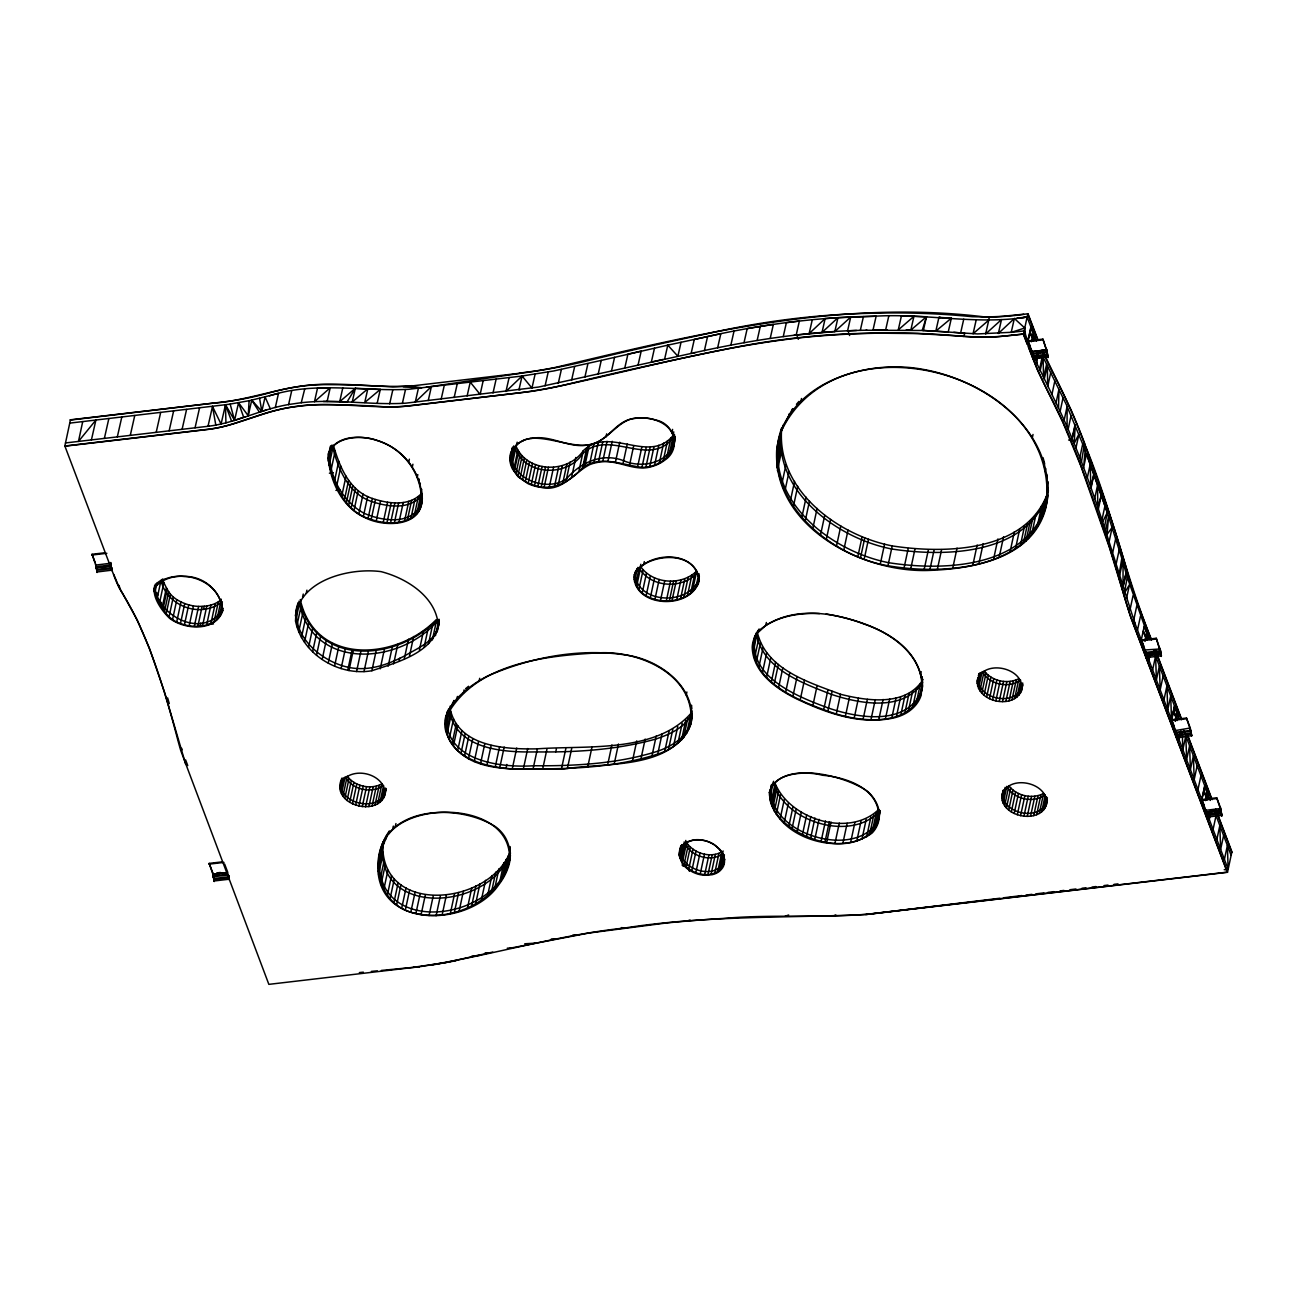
<?xml version="1.0" encoding="UTF-8"?>
<svg xmlns="http://www.w3.org/2000/svg" width="1297" height="1297" viewBox="0 0 1297 1297"><rect width="100%" height="100%" fill="white"/><g stroke="black" fill="none" stroke-linecap="round" stroke-linejoin="round"><path stroke-width="1.5" d="M878.815 816.818C879.074 788.171 845.903 777.162 822.33 775.249C802.665 769.77 762.198 773.563 770.904 803.216C783.404 840.488 865.472 865.002 878.928 817.288M1067.074 426.778L1067.123 406.366L1064.156 420.212M438.305 626.094C436.732 597.042 406.739 578.203 381.075 571.637C348.326 567.243 295.327 581.056 295.57 621.182C302.088 654.482 339.198 676.515 371.882 670.727C397.06 662.345 436.781 652.294 438.986 620.517L438.321 623.565M154.003 590.832L154.683 585.514C156.434 617.015 205.72 640.41 222.792 608.277C219.663 626.986 195.085 629.434 180.51 623.435C165.627 619.026 159.353 603.883 154.003 590.832L155.445 584.088M341.387 780.859C336.15 805.275 383.977 813.9 385.712 788.219C386.457 819.801 328.06 807.026 341.954 778.07M977.16 681.055C982.899 658.114 1026.154 667.598 1021.436 690.896C1012.422 711.064 972.653 700.656 977.825 677.991C977.322 699.91 1016.913 707.287 1022.652 685.416M1001.803 798.336L1003.051 790.392C998.35 813.689 1041.588 823.173 1047.328 800.217C1045.042 828.135 992.464 816.526 1003.57 790.068M1134.875 623.079C1111.318 550.787 1091.199 476.956 1058.514 408.02L1058.984 389.132L1056.034 402.929M1048.073 495C1039.14 569.14 945.708 575.657 887.975 565.735C826.594 555.311 757.643 495.357 781.751 427.767C771.504 490.25 836.711 538.271 891.558 548.955C944.232 557.013 1025.522 555.489 1047.133 495.632M1048.446 490.736C1028.067 552.23 945.4 554.095 892.223 545.907C837.846 535.353 777.016 490.363 781.588 429.647M698.289 582.077L699.31 576.435C696.813 611.714 627.002 607.758 635.595 571.361L634.217 577.214M634.865 574.149C637.816 604.143 688.966 605.958 698.953 579.013M691.188 719.527C692.566 674.229 640.264 651.483 601.289 652.731C546.377 655.488 474.556 662.621 446.281 716.771L446.93 713.707C436.424 761.923 498.875 771.488 533.099 768.813C574.928 769.137 617.631 766.835 657.741 754.076C674.91 748.58 691.123 735.318 692.047 716.025M421.201 503.074C423.244 475.107 403.691 448.227 376.892 440.429C360.031 433.879 326.666 436.927 328.417 460.986C333.653 484.867 345.164 512.461 371.201 519.384C389.927 526.404 422.06 524.264 422.319 497.935M420.909 492.228L421.557 489.164L421.865 500.026L420.406 506.884M673.873 444.531L674.764 436.667C676.061 454.501 658.681 467.698 641.95 467.325C622.463 465.153 600.706 454.599 582.612 467.617C570.145 482.241 550.285 492.633 531.332 484.332C520.421 480.506 510.856 470.633 510.386 458.635C519.562 416.921 569.496 453.918 594.837 443.282C611.309 436.927 620.631 416.596 640.394 418.023C654.207 417.358 672.284 424.216 674.116 439.732M921.81 689.826C924.177 656.331 892.709 633.714 864.288 624.116C831.555 611.519 789.776 605.991 760.48 629.353A45.995 33.965 15.3 0 0 752.228 647.138C752.795 672.381 776.352 688.902 796.844 698.986C826.254 712.961 859.003 724.78 891.979 718.311A46.011 33.382 12.1 0 0 908.759 711.469A52.091 37.775 12.1 0 0 921.227 694.997L922.28 676.775L921.632 679.823M446.217 717.354C445.682 761.242 500.464 767.937 533.764 765.749C575.592 766.089 618.296 763.771 658.39 751.012C672.186 745.905 686.956 737.28 690.766 721.959M695.273 352.541L538.644 387.041L405.88 403.156C368.526 405.539 330.865 397.644 293.625 403.821C264.069 407.404 237.513 422.79 208.006 426.291L212.497 406.431L221.074 424.103L225.483 404.761L234.579 420.325L238.551 402.735L248.23 415.737L249.105 400.708M510.434 855.404C504.565 897.54 455.069 922.816 415.915 913.412C377.946 906.522 368.413 859.311 389.457 830.972L383.572 844.007L379.259 859.263L382.858 842.531M379.146 861.354C378.367 936.823 494.903 920.432 509.186 861.257M382.599 844.25C375.773 918.616 488.077 909.878 509.283 855.453M505.7 872.184L509.932 852.405C488.856 905.128 381.464 916.412 382.745 844.623L382.08 847.687M1046.582 501.971C1058.044 371.153 837.489 313.663 781.378 430.961M1047.198 484.721L1047.863 481.673L1047.23 498.923L1045.528 506.916M509.526 859.408C511.748 804.075 415.17 799.844 388.792 834.036M222.144 611.341C222.565 578.332 173.068 564.13 154.035 588.579M1085.2 450.383L1083.53 467.828L1086.497 453.901M1058.514 408.02L1036.87 363.484L1037.989 352.135M922.459 686.762C914.92 729.417 857.884 722.51 827.875 711.145C796.293 699.91 744.186 678.655 754.789 636.049M438.953 623.046C437.332 640.588 418.007 647.9 404.956 655.715C388.079 664.599 368.867 671.343 349.59 667.55C321.121 662.167 288.728 634.444 298.067 602.862L295.327 615.864M1201.735 799.552L1216.716 797.801L1220.493 807.772L1221.823 815.489M1141.279 640.005L1156.259 638.254L1160.28 651.58L1145.397 653.396L1146.045 655.115L1160.928 653.299L1161.366 655.942M1191.003 734.134L1191.149 733.064L1176.282 734.88L1175.633 733.178L1190.5 731.346L1191.132 733.145M1160.928 653.299L1160.783 654.288L1145.932 656.023L1146.418 658.163M1191.311 735.415L1189.916 728.476L1191.554 736.193L1191.149 733.064M1221.369 812.927L1206.518 814.581L1221.385 812.846L1221.255 813.835L1206.388 815.57L1206.972 817.223M778.8 441.483C768.554 503.966 833.76 551.987 888.623 562.687C942.968 571.247 1028.002 568.426 1046.176 503.852M1145.397 653.396L1160.264 651.661L1160.426 650.64L1145.559 652.456L1141.117 640.783L1144.262 626.127M1081.406 462.089L1083.935 447.027L1066.41 404.761L1043.274 357.486M1119.279 573.501L1121.824 558.342L1107.281 512.558L1083.935 447.027M1124.531 591.821L1127.271 577.327L1121.824 558.342M690.117 725.023L691.836 716.463M1104.477 526.922L1107.281 512.558A1334.759 390.381 83.4 0 0 1086.837 454.809M200.208 626.013L200.824 622.965M203.58 609.25L204.196 606.202M508.521 864.321L510.191 856.344M1215.986 810.641L1231.777 852.291L1227.497 872.297L865.812 914.563C785.625 918.017 704.887 915.423 625.219 927.939C555.554 935.332 488.32 956.229 419.255 966.768L268.852 984.358L180.802 750.72A181.223 52.918 83.3 0 1 176.441 734.832A466.126 136.104 83.3 0 0 161.833 684.249L160.909 681.347A312.561 91.26 83.3 0 0 134.434 614.762A366.792 107.1 83.3 0 0 120.832 590.784L119.875 589.049A82.133 23.978 83.3 0 1 114.509 577.084L64.85 446.006L70.411 420.05L230.574 401.081A217.572 135.634 -20.8 0 0 269.16 392.926L272.24 392.083A140.935 87.856 -20.8 0 1 324.931 384.625A884.846 551.565 -20.8 0 1 392.878 386.96L409.398 386.23L526.906 372.401A415.688 259.124 -20.8 0 0 581.348 362.236L584.412 361.506A2538.715 1582.518 -20.8 0 1 701.969 334.837L705.908 333.994A575.657 358.831 -20.8 0 1 867.417 313.371A682.092 425.189 -20.8 0 1 972.183 316.711L989.611 317.052A209.32 130.478 -20.8 0 0 1022.247 314.604L1027.986 313.696L1037.665 338.955M82.716 421.59L78.469 441.434L95.897 420.05L91.422 439.926M111.202 564.892L96.318 566.724L92.055 554.273L105.154 552.733M111.688 567.551L96.821 569.367L96.189 567.583L111.039 565.849C114.574 581.169 108.51 555.375 111.185 564.973M96.935 571.653L97.178 572.431L95.605 564.698M97.129 572.431L95.832 564.244L95.702 565.087L108.721 563.482M110.569 563.352L110.796 562.493M111.542 568.621L96.691 570.356L97.291 571.945L112.158 570.129L111.558 568.54M154.813 593.102L156.986 582.969M156.013 595.631L156.661 592.583L157.861 595.112M157.196 598.176L161.039 580.262C166.227 605.748 200.046 618.41 220.522 602.748M162.125 583.018L162.774 579.954M159.482 603.137L163.86 582.71L162.417 579.029M160.796 605.472L161.46 602.408M162.125 607.79L166.405 587.817L163.86 582.71M162.968 609.266L167.248 589.292L166.405 587.817M164.46 611.617L168.707 591.772L167.248 589.292M166.146 614.016L170.393 594.172L168.707 591.772M169.015 616.934L173.279 597.074L170.393 594.172M172.566 619.528L176.83 599.668L173.279 597.074M176.732 621.814L180.996 601.954L176.83 599.668M180.51 623.435L184.758 603.575L180.996 601.954M184.45 624.749L188.714 604.888L184.758 603.575M189.151 625.803L193.415 605.942C202.916 607.207 213.665 606.202 221.171 599.684M194.323 626.305L198.587 606.461M197.874 626.256L202.121 606.412M202.559 625.77L206.823 605.926M206.661 624.943L210.925 605.099M210.941 623.435L215.205 603.575M214.07 621.733L218.334 601.889M216.923 619.544L221.284 599.214M219.144 617.194L222.354 601.759M220.863 614.6L222.371 607.612M228.337 874.016L213.454 875.832L209.19 863.38L222.29 861.857M213.308 876.772L228.175 874.956L228.807 876.756L213.956 878.491L213.308 876.772L214.264 881.555L212.967 873.351L209.19 863.38M228.175 874.956L229.229 879.804L228.645 875.394L229.31 879.204L214.394 880.939M328.514 455.069L330.427 446.136M328.254 458.895L331.011 446.038M295.943 610.774L296.608 607.709M328.417 460.986L331.594 446.168M331.351 448.081L332 445.017M295.57 621.182L299.769 601.646C316.89 667.501 396.428 661.032 436.586 620.371L432.387 639.907M329.162 465.169L333.41 445.341C339.538 466.596 349.298 491.012 372.336 498.453C387.69 503.576 408.377 506.77 420.958 494.011L416.71 513.839M302.59 597.106L303.255 594.042M296.705 626.613L300.888 607.093M330.865 471.022L335.112 451.194M306.254 593.215L306.919 590.167M298.667 632.093L302.866 612.557M334.48 481.057L338.728 461.229M301.455 637.557L305.638 618.037M336.669 486.051L340.916 466.223M304.487 642.242L308.67 622.706M308.54 647.446L312.723 627.91M341.76 495.973L346.007 476.145M344.321 500.269L348.569 480.441M312.609 651.791L316.808 632.255M346.315 502.96L350.579 483.133M316.517 655.244L320.699 635.725M348.601 505.603L352.849 485.775M351.147 508.148L355.394 488.32M353.984 510.532L358.231 490.704M322.175 659.427L326.358 639.891M358.831 513.855L363.079 494.027M328.238 663.043L332.437 643.523M363.403 516.303L367.667 496.475M334.577 666.107L338.776 646.587M368.089 518.281L372.336 498.453M371.201 519.384L375.465 499.556M341.095 668.587L345.278 649.067M376.276 520.794L380.524 500.966M347.726 670.371L351.909 650.835M348.942 670.614L353.124 651.094M383.312 522.075L387.576 502.247M387.025 522.48L391.272 502.652M356.562 671.57L360.744 652.034M390.64 522.691L394.888 502.847M394.401 522.675L398.649 502.847M408.701 462.218L409.366 459.17M364.003 671.619L368.186 652.083M340.122 788.803L342.278 778.8M340.171 786.339L342.44 778.589M340.576 791.3L343.462 777.827M398.99 522.286L403.254 502.458M341.516 793.796L345.148 776.854C352.249 789.808 371.639 794.04 383.588 785.431L379.956 802.373M412.251 467.293L412.916 464.229M342.927 796.212L347.223 776.206C354.973 786.468 370.537 789.857 381.902 783.939L377.622 803.945M371.882 670.727L376.065 651.207M344.775 798.449L349.055 778.459M404.534 521.151L408.782 501.323M347.029 800.541L351.325 780.551M407.355 520.243L411.603 500.415M417.164 477.653L417.812 474.589M349.655 802.405L353.935 782.399M410.841 518.638L415.089 498.81M418.607 482.127L419.255 479.063M380.199 668.863L384.382 649.327M419.677 486.229L420.341 483.165M414.116 516.401L418.364 496.573M352.508 803.945L356.805 783.955M421.46 497.237L422.109 494.173M355.637 805.21L359.934 785.204M418.655 511.034L422.255 494.27C411.165 510.337 387.673 506.916 371.672 501.517C347.823 493.638 337.771 467.86 332.259 445.617M388.16 666.204L392.343 646.684M358.929 806.134L363.209 786.128M362.252 806.685L366.548 786.679M393.64 663.853L397.822 644.317M365.592 806.864L369.872 786.857M399.087 661.259L399.752 658.195M368.899 806.669L373.179 786.679M372.061 806.102L376.341 786.112M404.307 658.779L408.49 639.259M374.979 805.194L379.259 785.188M409.479 656.023L413.662 636.503M381.902 800.525L384.415 788.787M383.409 798.449L385.549 788.446M384.447 796.18L385.858 789.646M419.369 650.186L423.552 630.666M424.151 647.09L428.334 627.57M380.394 854.707L383.134 841.883M378.497 864.418L381.658 849.632M378.27 868.293L382.518 848.514M383.199 845.206L384.22 840.959M378.335 871.616L382.583 851.821M385.874 838.802L386.522 835.754M378.562 874.421L382.81 854.626M428.545 643.685L432.744 624.165M379.794 880.922L384.042 861.127M381.026 884.619L385.274 864.84M392.667 829.172L393.315 826.108M435.468 635.692L438.986 619.236C401.438 665.231 311.475 671.911 298.942 601.176M395.277 826.627L395.942 823.563M437.105 632.239L438.986 623.435M383.669 890.066L387.916 870.287M387.3 895.416L391.532 875.621M390.073 898.675L394.32 878.88M393.964 902.355L398.211 882.56M396.736 904.495L400.984 884.7M401.811 907.689L406.058 887.894M445.568 720.419L447.497 711.421M405.458 909.554L409.69 889.774M445.357 724.148L450.205 706.087M445.649 727.909L449.946 707.951C457.744 747.169 505.392 749.423 537.38 748.839C585.725 745.24 655.65 753.492 691.025 713.253L686.745 733.227M450.367 707.676L454.015 700.429L453.366 703.493M446.46 731.703L450.74 711.729M447.108 733.81L451.388 713.836M410.89 911.807L415.137 892.028M456.771 699.505L457.419 696.44M449.248 738.852L453.545 718.878M510.532 456.155L512.445 447.254M510.386 458.635L512.72 447.789M513.028 449.167L513.693 446.103M510.596 461.148L513.758 446.395M511.099 463.678L514.682 446.979C523.583 475.545 566.805 477.815 582.661 453.723C608.731 428.253 648.662 468.201 672.657 438.289M452.069 743.57L456.349 723.596M415.915 913.412L420.163 893.617M511.91 466.19L516.141 446.427C527.247 472.854 567.762 473.827 583.326 450.659C609.395 425.205 649.311 465.153 673.321 435.225L669.09 454.988M463.451 692.971L464.099 689.907M516.514 445.228L517.179 442.18M453.496 745.548L457.776 725.59M513.644 469.887L517.876 450.124M514.358 471.087L518.589 451.324M421.103 914.612L425.351 894.833M515.995 473.437L520.227 453.674M457.695 750.541L461.975 730.568M517.925 475.675L522.156 455.912M460.905 753.573L465.185 733.599M520.146 477.799L524.377 458.036M479.047 681.347L479.712 678.299M429.015 915.633L433.247 895.854M522.594 479.744L526.825 459.981M464.504 756.346L468.784 736.372M525.301 481.511L529.533 461.764M468.46 758.81L472.74 738.836M528.236 483.051L532.467 463.288M436.116 915.731L440.364 895.935M531.332 484.332L535.564 464.569M474.248 761.598L478.528 741.625M442.099 915.147L446.33 895.352M534.559 485.386L538.806 465.639M537.882 486.213L542.114 466.45M480.506 763.803L484.786 743.83M541.238 486.78L545.47 467.017M450.367 913.428L454.599 893.633M544.189 487.072L548.42 467.309M454.388 912.326L458.635 892.531M486.878 765.343L491.158 745.386M549.296 487.105L553.527 467.342M459.203 910.818L463.434 891.023M554.484 486.456L558.715 466.693M495.308 766.608L499.588 746.65M467.536 907.608L471.768 887.813M558.115 485.516L562.347 465.753M499.912 767.013L504.193 747.04M471.686 905.679L475.934 885.883M562.655 483.668L566.902 463.904M565.865 481.787L570.096 462.04M475.691 903.571L479.939 883.776M506.187 767.516L506.835 764.452M571.604 477.231L575.852 457.468M481.349 900.102L485.597 880.306M512.445 768.019L516.725 748.045M487.656 895.368L491.903 875.572M579.078 470.422L583.326 450.659M491.514 891.898L495.762 872.103M582.612 467.617L586.844 447.854M583.439 467.066L587.671 447.303M584.769 466.255L589.016 446.492M494.692 888.623L498.923 868.844M523.453 768.505L527.733 748.531M499.604 882.592L503.852 862.797M589.649 463.921L593.88 444.158M501.907 879.188L506.154 859.408M509.267 849.616L509.932 846.568L509.721 852.761M503.949 875.718L508.181 855.923M507.159 868.617L510.467 852.891M593.994 462.494L598.225 442.747M598.549 461.537L602.781 441.774M533.099 768.813L537.38 748.839M606.007 436.911L606.672 433.847M602.813 461.083L607.045 441.32M607.985 461.051L612.216 441.288M542.713 768.959L546.994 748.985M615.491 461.959L619.739 442.196M555.748 751.903L556.397 748.855M622.982 463.775L627.229 444.012M561.52 768.683L565.8 748.709M629.45 465.542L633.698 445.779M567.405 768.424L571.685 748.45M637.557 467.066L641.788 447.303M641.95 467.325L646.182 447.562M645.89 467.082L650.137 447.335M649.765 466.434L653.996 446.671M587.703 767.046L591.983 747.072M654.612 465.007L658.844 445.244M634.136 579.775L636.065 570.793M659.379 462.883L663.61 443.12M634.946 574.425L636.989 568.67M634.46 581.721L636.811 570.761M636.341 571.734L637.929 567.373M635.546 584.817L639.178 567.94C650.04 587.282 680.747 589.357 696.035 574.149M637.265 570.437L640.183 567.34L640.831 564.276M663.302 460.435L667.55 440.672M636.535 586.714L640.815 566.773C652.942 584.234 681.752 585.855 696.7 571.085L692.42 591.027M671.943 432.452L672.592 429.388M640.183 567.34L643.652 564.665L644.301 561.601M666.707 457.582L670.954 437.835M638.805 589.892L643.085 569.95M673.094 434.917L673.743 431.852M673.824 437.494L674.472 434.43M671.035 452.183L674.602 435.484M672.965 448.081L675.283 437.219M642.193 593.151L646.473 573.209M607.644 764.906L611.925 744.932M646.117 595.809L650.397 575.868M614.194 763.998L618.474 744.024M650.316 597.852L654.58 577.911M654.92 599.409L659.184 579.467M660.481 600.527L664.761 580.586M666.285 600.965L670.565 581.024M632.482 760.853L636.762 740.879M669.333 600.916L673.613 580.975M672.008 600.689L676.288 580.748M640.896 759.037L645.176 739.063M676.694 599.846L680.974 579.905M680.585 598.63L684.848 578.689M683.941 597.155L688.221 577.214M651.921 756.038L656.201 736.064M687.588 595.031L691.868 575.09M690.798 592.583L695.062 572.642M657.741 754.076L662.021 734.102M696.019 586.73L698.37 575.771M698.661 579.5L699.115 573.858M697.413 584.461L698.921 577.457M664.794 751.125L669.074 731.151M668.539 749.261L672.835 729.303M673.467 746.423L677.747 726.45M686.243 695.062L686.891 691.998M677.926 743.246L682.206 723.272M681.525 740.052L685.805 720.078M683.616 737.734L687.896 717.76M690.815 708.227L691.479 705.163L691.868 708.94M691.414 713.885L692.079 710.837M688.918 728.655L692.112 713.707M679.66 852.388C685.983 829.934 725.185 840.375 723.969 862.181C716.933 887.602 669.852 870.06 681.152 845.433M681.249 847.687L681.914 844.623C672.024 868.017 718.425 883.76 724.618 859.117L723.45 864.532M679.709 855.858L682.027 845.012M680.439 858.744L683.6 843.99M681.265 860.657L684.848 843.942L684.022 842.045M685.156 843.488L685.821 840.424M682.352 862.505L686.599 842.742C694.154 853.442 710.172 858.387 721.926 851.886L717.695 871.649M684.038 864.726L688.285 844.963M686.081 866.818L690.312 847.054M777.325 449.475L782.026 427.913L792.694 408.636L792.029 411.7M782.61 428.091L783.258 425.027M688.772 868.974L693.003 849.211M776.871 457.663L781.134 437.835M776.676 465.234L780.924 445.39M776.806 467.795L781.053 447.968M788.56 416.84L789.225 413.792M691.804 870.854L696.035 851.091M777.389 470.6L781.637 450.772M695.824 872.67L700.056 852.907M781.702 484.608L785.966 464.764M800.833 401.551L801.497 398.503M700.234 873.951L704.466 854.188M784.831 491.304L789.079 471.46M752.795 647.981L755.956 633.195M704.709 874.551L708.94 854.788M753.103 652.18L757.351 632.401C766.3 669.803 808.858 682.238 840.505 694.268C867.061 700.947 906.019 706.833 923.124 679.45M753.298 643.02L759.15 629.045L756.929 632.255M707.984 874.551L712.215 854.788M754.514 658.195L758.761 638.4M790.295 501.258L794.542 481.414M756.216 662.605L760.464 642.809M711.113 874.162L715.344 854.399M758.486 632.109L765.716 625.543L766.365 622.479M714.728 873.124L718.96 853.361M758.794 667.485L763.041 647.689M793.472 506.106L797.72 486.278M722.445 854.01L723.11 850.945M719.397 870.417L722.98 853.718C710.837 862.456 691.917 856.587 684.848 843.942M762.441 672.673L766.673 652.877M720.856 869.006L723.613 856.198M723.758 857.82L724.407 854.755M722.413 866.882L724.31 857.982M766.592 677.391L770.84 657.595M801.903 517.049L806.15 497.221M805.242 520.891L809.49 501.064M771.342 681.865L775.59 662.07M774.163 684.2L778.395 664.421M778.605 687.588L782.853 667.793M812.862 528.268L817.11 508.424M785.625 692.241L789.857 672.446M820.482 535.207L824.73 515.363M769.996 791.64L771.488 784.685M769.786 793.569L771.845 784.393C762.425 832.771 855.988 861.759 878.037 820.434M769.899 797.995L773.061 783.21M772.866 784.377L773.531 781.313M826.351 539.212L830.599 519.384M792.889 696.327L797.12 676.531M770.904 803.216L775.152 783.42C789.938 819.591 849.438 837.813 878.539 809.62L874.291 829.415M771.683 805.761L775.93 785.966M772.704 808.29L776.935 788.511M774.309 811.387L778.557 791.592M800.217 699.796L804.464 680.001M776.319 814.419L780.551 794.639M836.549 545.859L840.796 526.031M780.113 818.974L784.345 799.195M784.166 822.882L788.414 803.086M843.812 549.928L848.06 530.084M812.911 705.309L817.159 685.513M788.754 826.546L793.002 806.75M791.997 828.767L796.245 808.971M797.104 831.831L801.335 812.035M823.725 709.589L827.972 689.793M857.82 556.721L862.083 536.877M860.495 557.84L864.742 538.012M827.875 711.145L832.123 691.35M802.454 834.538L806.702 814.743M864.207 559.088L868.471 539.26M806.604 836.306L810.852 816.51M836.257 714.047L840.505 694.268M810.706 837.813L814.954 818.018M814.84 839.11L819.088 819.315M845.352 716.495L849.584 696.7M880.306 563.968L884.57 544.14M821.244 840.699L825.492 820.904M825.07 841.477L829.318 821.682M826.789 841.802L831.037 822.006M854.172 718.133L858.419 698.337M887.975 565.735L892.223 545.907M835.057 842.888L839.305 823.092M863.105 719.105L867.353 699.31M842.904 843.082L847.152 823.287M871.033 719.413L875.28 699.618M903.96 568.329L908.208 548.501M850.637 842.402L854.869 822.606M910.672 569.043L914.936 549.215M878.88 719.235L883.127 699.44M856.766 841.088L861.013 821.293M885.446 718.7L889.693 698.905M861.938 839.272L866.185 819.477M891.833 717.727L896.081 697.932M866.655 836.792L870.887 816.997M924.096 569.74L928.344 549.912M869.606 834.587L873.838 814.792M896.422 716.609L900.653 696.813M872.151 832.107L876.383 812.311M929.836 569.869L934.083 550.025M878.815 813.138L879.479 810.074L878.28 820.353L880.193 811.436M876.042 826.529L879.22 811.744M877.372 823.498L880.128 810.674M900.767 715.101L905.014 695.305M904.787 713.204L909.035 693.409M937.342 569.448L941.606 549.62M908.419 710.967L912.65 691.171M912.634 707.514L916.882 687.718M920.578 674.764L921.227 671.7M916.152 703.574L920.4 683.778M918.892 699.245L922.718 681.8M920.757 694.657L922.67 685.74M952.792 567.924L957.056 548.08M972.896 564.86L977.144 545.016M510.029 948.204L588.692 933.046L666.399 922.978A1094.781 682.433 -20.8 0 1 723.953 918.406C772.38 914.077 821.147 918.422 869.509 913.963L1227.205 872.151L1130.303 616.059L1109.243 546.994L1080.709 465.655L1062.94 422.514L1037.73 370.634L1023.495 333.945L1027.775 313.955L1033.466 328.952A330.281 96.448 83.3 0 0 1037 338.031M978.943 563.449L983.191 543.605M1027.921 340.868L1042.901 339.117L1047.052 351.568L1032.201 353.319L1027.759 341.63L1030.904 326.974M1036.4 341.224L1032.007 329.908L1032.671 326.844M1031.488 341.76L1032.217 338.339L1029.948 332.324M1033.239 333.588L1032.347 337.771L1030.061 331.74M1033.482 334.188L1032.59 338.404L1033.612 341.095L1034.52 336.847M1042.901 339.117L1046.436 349.947L1031.585 351.682L1024.144 330.897L1012.552 332.243M1033.952 340.333L1034.698 336.863M1032.688 355.962L1032.055 354.178L1046.922 352.427L1047.554 354.227L1032.704 355.881M1032.055 352.735L1033.061 359.026L1031.472 351.292M1035.59 360.339L1037.438 351.665M993.648 558.812L997.912 538.968M999.306 556.624L1003.57 536.78M1039.513 369.58L1042.058 357.696M1040.129 370.893L1043.08 357.08L1043.582 378.221L1046.549 364.408M977.111 683.519L979.251 673.532M1047.441 355.135L1032.558 356.951L1033.158 358.539L1048.008 356.805L1047.441 355.135L1032.574 356.87M978.765 676.353L979.43 673.305L978.376 675.575M1047.717 356.497C1043.177 333.994 1051.121 373.893 1046.614 349.088M977.565 686.048L980.451 672.576M978.522 688.545L982.153 671.603C989.287 684.54 1008.661 688.756 1020.609 680.131L1016.978 697.073M1032.38 437.511L1033.028 434.463M979.916 690.928L984.212 670.938C991.962 681.184 1007.558 684.589 1018.923 678.639L1014.643 698.645M1010.12 551.614L1014.367 531.786M981.764 693.182L986.044 673.175M1050.667 372.774L1047.717 386.555L1047.328 366.062L1044.15 379.421M984.018 695.273L988.314 675.267M1015.47 548.842L1019.718 528.998M986.628 697.121L990.924 677.115M1051.899 394.628L1054.85 380.88M1020.35 545.68L1024.598 525.836M989.498 698.661L993.778 678.671M1023.349 543.362L1027.597 523.518M1025.976 541.027L1030.24 521.183M992.594 699.91L996.874 679.92M1028.408 538.547L1032.671 518.719M1043.972 466.58L1044.62 463.532L1043.047 457.679M995.869 700.834L1000.149 680.844M1031.682 534.364L1035.946 514.536M1045.074 471.622L1045.722 468.557M1060.119 411.457L1063.086 397.628M999.241 701.401L1003.521 681.395M1037.438 525.625L1041.686 505.798M1039.87 521.459L1044.134 501.631M1047.376 490.639L1048.025 487.575M1042.204 516.06L1046.452 496.232M1002.565 701.58L1006.861 681.59M1005.888 701.401L1010.168 681.395M1009.05 700.834L1013.33 680.828M1068.144 429.226L1071.111 415.364M1011.968 699.91L1016.248 679.904M1072.068 438.483L1075.051 424.622M1018.891 695.241L1021.42 683.503M1020.399 693.165L1022.701 682.952M1021.436 690.896L1022.847 684.362M1075.943 448.032L1078.926 434.155L1074.111 443.525L1075.294 425.205L1072.165 438.694M1002.241 800.833L1005.126 787.36M1003.181 803.329L1006.812 786.387C1013.93 799.341 1033.304 803.573 1045.269 794.948L1041.637 811.89M1004.608 805.745L1008.888 785.739C1016.637 795.985 1032.201 799.39 1043.582 793.472L1039.286 813.478M1079.769 457.809L1082.736 443.931M1006.44 807.982L1010.736 787.992M1008.709 810.074L1012.989 790.084M1011.32 811.938L1015.616 791.932M1014.189 813.478L1018.469 793.488M1087.259 478.042L1090.242 464.164L1090.793 487.769L1093.776 473.891M1017.318 814.743L1021.598 794.737M1020.593 815.667L1024.889 795.661M1090.988 488.288L1093.955 474.41M1023.933 816.218L1028.213 796.212M1094.668 498.697L1097.635 484.819L1097.7 507.273L1101.315 495.259L1098.348 509.121M1027.256 816.397L1031.553 796.39M1030.564 816.202L1034.86 796.196M1033.725 815.635L1038.022 795.628M1036.643 814.727L1040.94 794.721M1101.996 519.708L1104.963 505.83M1043.582 810.041L1046.468 796.569M1045.074 807.982L1047.376 797.752M1105.628 530.327L1108.611 516.465L1107.038 534.477L1112.194 527.328L1109.227 541.173M1112.777 552.23L1115.728 538.401M1116.263 563.514L1119.23 549.701M1119.716 575.025L1122.667 561.261M1123.105 586.795L1126.055 573.047L1123.056 586.584L1123.04 562.541M1126.509 598.517L1129.476 584.72L1124.742 592.567M1130.044 609.606L1133.027 595.745M1133.74 620.031L1136.707 606.153M1137.501 630.034L1140.485 616.156M1144.846 640.913L1145.591 637.476L1143.306 631.444M1145.202 640.977L1146.84 633.374L1147.861 636.065L1146.97 640.232L1145.948 637.524M1147.294 639.567L1148.04 636.097M1145.559 652.456L1145.056 649.975L1159.81 649.003L1156.259 638.254M1146.045 655.115L1146.483 657.563L1161.382 655.86L1160.037 648.224L1161.318 656.428L1159.745 648.695M1148.834 659.946L1149.953 654.742M1152.611 669.917L1155.595 656.039L1156.405 679.887L1159.372 666.01L1160.183 689.858L1163.15 675.98M1163.96 699.829L1166.927 685.951L1167.738 709.799L1170.705 695.922L1171.515 719.77L1186.479 718.035L1190.257 728.006L1191.684 735.594L1176.59 737.944L1175.293 729.757L1176.719 737.345L1176.298 734.799M1191.684 735.594L1190.646 730.406L1175.779 732.221L1171.353 720.548L1174.482 705.892M1171.694 719.803L1174.547 706.492L1176.833 712.523L1175.941 716.674L1173.655 710.659M1175.082 720.678L1175.812 717.257L1173.526 711.226M1175.309 721.31L1177.06 713.139L1178.081 715.847M1177.53 719.332L1178.26 715.863M1176.395 737.166L1175.066 730.211M1179.07 739.728L1180.935 731.038M1190.646 730.406L1186.479 718.035M1190.257 728.006L1175.163 730.6L1175.293 729.757M1197.163 765.733L1194.18 779.61L1193.386 755.762L1190.403 769.64L1189.608 745.775L1186.625 759.669L1185.831 735.804L1182.848 749.698L1182.248 731.8M1197.958 789.581L1200.941 775.703M1216.716 797.801L1220.866 810.268L1206.015 812.003L1201.573 800.33L1204.718 785.674M1205.302 800.46L1206.048 797.023L1203.762 790.992M1205.659 800.525L1207.296 792.905L1208.318 795.612L1207.426 799.779L1206.405 797.071M1205.416 810.285L1206.875 817.71M1207.75 799.114L1208.496 795.645M1206.015 812.003L1220.882 810.187L1221.774 815.975L1220.493 807.772M1209.29 819.493L1210.409 814.289M1213.084 829.464L1216.051 815.586M1216.862 839.435L1219.829 825.557L1220.639 849.405L1223.606 835.527M1224.417 859.376L1227.384 845.498L1228.146 869.233L1224.206 869.687M228.677 877.745L213.827 879.479M1033.158 358.539L1048.106 356.675M1160.264 651.661L1160.912 653.38M1190.484 731.427L1190.014 728.865M1220.72 811.209L1205.853 812.943L1206.502 814.662M598.193 374.103L601.257 360.404L668.36 345.018M104.376 438.402L108.851 418.542M117.33 436.894L121.805 417.018M130.284 435.37L134.758 415.51M156.191 432.355L160.666 412.478M169.145 430.831L173.62 410.971M182.099 429.323L186.59 409.447M195.053 427.799L199.543 407.939M248.23 415.737L251.748 400.141L261.832 411.344L265.091 396.931L270.343 408.831M275.304 407.566L278.482 393.429L249.802 400.578L228.612 404.34L69.762 423.114M288.55 404.713L291.728 390.656M304.763 388.808L301.244 402.783M327.12 401.486L330.216 387.787L317.587 387.852L314.458 401.713L330.216 387.787M342.781 387.965L339.701 401.681L355.329 388.289L380.313 389.408L377.2 403.172M389.667 403.853L392.764 390.073M402.362 403.464L405.491 389.586M418.428 388.16L415.299 402.054L431.382 386.636L428.253 400.546M441.207 399.022L444.336 385.128M454.161 397.514L457.29 383.62M467.115 395.99L470.244 382.096L480.149 394.466L483.197 380.588M493.022 392.975L496.151 379.064M509.105 377.557L505.976 391.451L522.075 376.033L531.965 388.079L535.11 374.12M522.075 376.033L518.93 389.943L520.243 389.781M545.08 385.89L548.226 371.931M558.261 383.312L561.39 369.45M571.555 380.345L574.636 366.662M584.882 377.184L587.93 363.614M611.503 371.007L614.6 357.275M624.797 367.975L627.91 354.162L641.204 351.114L638.075 364.992M651.37 362.025L654.499 348.131M664.631 359.123L667.777 345.148L701.92 337.787C758.453 324.801 816.251 317.133 874.275 316.257C925.312 312.982 976.317 325.288 1027.111 317.035L1032.007 329.908M681.038 342.278L677.893 356.27L667.777 345.148M691.139 353.416L694.3 339.425L705.892 336.961M704.384 350.66L707.562 336.588L720.824 333.718L717.614 347.92M730.843 345.213L734.037 331.027M744.008 342.732L747.202 328.595L773.369 324.396L770.207 338.42M757.14 340.463L760.301 326.39M783.242 336.588L786.387 322.629L799.357 321.056L796.212 334.983M812.279 319.711L809.133 333.588L825.135 318.576L837.943 317.7L876.124 316.225L873.011 330.054M825.135 318.576L822.006 332.47L837.943 317.7L834.83 331.562L850.719 317.035L847.589 330.865M860.316 330.378L863.429 316.549M885.656 329.892L888.769 316.079M906.181 329.973L910.834 330.103L913.931 316.338L926.463 316.744L923.367 330.476L865.991 330.232M938.931 317.343L935.834 331.108L951.366 318.187L938.931 317.343L940.747 317.457M951.366 318.187L948.253 331.935L922.216 330.443L926.463 316.744L910.834 330.103M960.639 332.94L963.736 319.208M976.171 320.019L973.074 333.751L988.768 320.132L985.639 333.945L1001.495 319.597L998.366 333.459L1014.351 318.495L1024.776 327.995L1025.408 334.221M1014.351 318.495L1011.222 332.372L1024.776 327.995M1001.851 795.872C1007.591 772.931 1050.829 782.399 1046.128 805.696M778.151 444.547L782.026 427.913M674.537 441.466C669.657 463.159 641.788 468.752 623.646 460.727C602.521 452.394 580.44 462.478 566.53 478.739C545.794 493.735 504.274 476.631 512.493 448.324M755.421 635.238C746.132 676.726 797.914 696.846 828.54 708.081C857.495 717.954 905.906 726.401 921.405 691.593M448.6 709.037L445.746 716.674A52.091 37.775 12.1 0 0 445.925 731.751C463.061 779.221 525.058 767.289 564.049 769.024C604.483 762.069 671.927 770.661 690.944 723.953C697.348 687.297 659.476 659.703 626.791 655.163C579.824 647.77 530.7 657.206 487.477 676.077A152.154 110.358 12.1 0 0 456.317 699.278L447.433 711.956M330.8 446.865C325.887 471.605 341.678 501.404 364.068 513.239C381.545 521.054 412.073 525.82 421.055 503.82M988.346 320.148L989.611 317.052M64.85 446.006L208.687 429.194A87.223 54.361 -20.8 0 0 232.147 424.135L266.047 413.013A136.704 85.213 -20.8 0 1 323.05 404.567L328.465 404.599A759.945 473.713 -20.8 0 1 379.518 406.48L384.171 406.804A100.161 62.434 -20.8 0 0 405.134 406.22L519.043 392.91A339.474 211.622 -20.8 0 0 562.687 385.355L566.205 384.56A3089.097 1925.591 -20.8 0 1 723.904 349.558A553.3 344.905 -20.8 0 1 865.731 333.297A654.369 407.906 -20.8 0 1 963.493 336.442L964.871 333.329L953.798 332.34M691.82 713.253C685.448 727.714 669.592 734.426 655.536 739.128C616.983 749.779 576.598 752.422 536.731 751.903C504.744 752.487 457.095 750.233 449.281 710.999M1102.726 521.816L1107.281 512.558M347.142 401.811L355.329 388.289L352.233 402.005L367.829 388.792L364.749 402.475L380.313 389.408M214.07 880.76L212.967 873.351L212.838 874.21L227.705 872.476L212.854 874.129M922.475 682.514C903.085 712.021 859.814 703.768 831.474 694.414C802.519 683.049 764.306 669.819 756.686 635.449M341.776 781.637C352.573 766.478 381.837 772.85 385.063 791.283M877.874 812.684C849.794 841.575 783.842 821.633 773.823 782.999M796.455 404.291L798.984 401.389M436.23 619.658C396.655 660.319 315.074 666.204 300.272 599.522M465.591 688.691L468.574 686.275M643.652 564.665C660.173 553.868 693.182 553.333 698.451 576.906M765.716 625.543C781.556 615.459 801.06 612.768 819.542 613.562M832.723 916.168L835.803 914.936M686.68 921.227L690.053 919.962M785.123 916.266L788.657 914.985M233.833 420.585L245.182 416.726M259.903 411.943L266.534 409.917M269.468 395.812C314.668 381.026 362.382 391.726 408.668 389.295L521.605 376.098M601.257 360.404L553.868 370.942L521.475 376.114M492.763 952.063L445.163 962.714L413.516 967.27M652.764 361.717L663.107 359.464M693.409 352.93C750.412 340.171 808.436 331.092 866.931 330.2M430.377 965.308L456.139 960.704M426.178 387.252L522.059 373.066M1016.913 318.235L1021.614 317.652M1016.378 334.772L1003.667 336.134A208.266 129.813 -20.8 0 1 963.493 336.442M865.812 914.563L999.922 898.237M1003.927 897.751L1021.939 895.562M1025.943 895.076L1031.958 894.346M1035.946 893.86L1043.955 892.887M1047.96 892.401L1053.975 891.655M1059.973 890.926L1063.978 890.439M1069.976 889.71L1075.991 888.98M1081.99 888.25L1085.994 887.764M1091.993 887.035L1095.997 886.548M1104.006 885.575L1108.011 885.089M1114.01 884.359L1118.014 883.873M530.927 438.483C548.728 434.592 565.006 446.152 582.58 445.584A33.511 25.875 1.2 0 0 597.009 442.18C610.611 436.084 618.199 420.001 634.168 418.526A34.873 25.989 -2.6 0 1 655.617 420.001C674.57 423.389 681.606 449.281 664.745 460.159A34.662 26.961 0.1 0 1 651.499 466.661C634.979 471.735 619.35 460.419 602.797 461.748A33.527 24.886 -0.3 0 0 589.859 464.585C573.76 472.578 561.941 492.503 541.157 487.413A33.884 24.578 12.1 0 1 527.96 483.619L517.989 476.664L512.461 468.995A39.948 28.988 12.1 0 1 510.013 461.375A33.884 24.578 12.1 0 1 511.277 451.453L516.044 445.195A33.884 24.578 12.1 0 1 523.437 440.672M70.038 419.855L211.476 403.335C242.766 401.195 272.354 390.073 303.239 385.825C339.522 380.945 376 388.614 412.284 385.663M519.578 373.131L535.256 371.023A290.625 181.158 -20.8 0 0 555.716 367.359C695.727 333.978 838.786 299.234 983.791 316.825A192.264 119.843 -20.8 0 0 1003.797 316.192L1023.738 314.182M1018.404 318.057L1027.111 317.035L1022.798 317.522M65.499 442.942L209.271 426.146M1011.984 335.291L1023.495 333.945M65.126 446.152L206.158 429.664C237.189 426.275 265.058 409.884 296.17 406.593C333.394 401.065 370.893 409.22 408.117 406.058L530.586 391.499A294.484 183.607 -20.8 0 0 552.036 387.722C642.534 368.688 732.075 342.376 824.681 335.566A718.133 447.643 -20.8 0 1 879.074 333.183L917.838 333.572L980.824 337.269A196.625 122.566 -20.8 0 0 998.414 336.669L1023.333 334.14L1027.208 344.337M1027.759 341.63L1042.723 339.879M1031.601 351.6L1046.452 349.866M329.406 473.21L333.378 472.74M335.923 490.396L339.895 489.926M91.892 555.035L106.857 553.3M111.023 565.93L96.173 567.664L96.821 569.367M111.769 569.999L110.456 562.963M207.52 624.619L213.486 623.922M1141.117 640.783L1156.081 639.032M1144.781 650.446L1146.094 657.482L1145.235 652.829M1146.483 657.563L1145.056 649.975M1171.353 720.548L1186.317 718.797M1191.019 734.053L1176.152 735.869L1176.752 737.458M209.028 864.159L223.992 862.408M216.745 872.913L220.458 872.476M1201.573 800.33L1216.537 798.579M682.011 865.05L685.74 864.613M682.984 866.201L686.956 865.731M1220.153 808.242L1221.774 815.975M1205.399 810.366L1220.266 808.55M1221.92 815.359L1206.94 817.11L1205.578 809.523L1206.34 813.9M794.169 335.193L835.009 331.546M471.784 956.148L479.598 955.338M1012.698 332.227L977.614 333.929L923.253 330.459M359.366 972.572L363.355 972.183M371.347 971.404L377.33 970.837M381.318 970.448L419.255 966.768M507.273 948.204L512.818 947.767M524.734 943.794L534.802 943.162M847.395 330.881L856.506 330.476M572.739 935.088L578.592 934.91M551.338 938.947L556.753 938.866M873.659 330.038L887.407 329.876M323.342 401.486L347.645 401.827M621.295 927.631L625.219 927.939M485.143 952.841L488.904 953.133M403.286 386.782L419.158 388.062M409.398 386.23L421.784 387.754M826.14 613.984C865.083 620.712 918.487 638.481 922.556 685.108M1068.615 439.991L1072.765 440.867M1084.324 443.282C1110.929 506.851 1125.391 575.268 1151.363 639.291M188.714 604.888L193.415 605.942M719.916 849.567L714.307 844.671A21.887 16.277 18.7 0 0 702.212 840.083A21.822 16.131 18.4 0 0 693.052 840.067L687.896 841.591A21.741 15.823 17.1 0 0 680.633 847.687L678.898 855.063L682.271 863.494A21.822 15.661 19.3 0 0 691.528 871.422A21.919 15.807 19.4 0 0 704.741 875.28L712.069 874.729A21.725 15.888 20.1 0 0 721.213 869.541A21.66 15.872 20.5 0 0 724.472 860.024A21.79 16.05 19.4 0 0 719.965 849.551M251.748 400.141L259.351 412.122M1042.983 351.584L1070.917 409.576A517.195 151.019 83.3 0 1 1084.649 443.347M1031.877 353.676L1032.525 355.216M1036.87 363.484L1029.04 343.786M1030.385 346.899L1029.364 344.191M113.698 574.312L118.838 586.601L137.271 620.047L149.593 648.662L164.784 692.938L185.73 764.419M1155.659 650.608L1181.389 718.522M1187.112 733.616L1212.128 799.649M1215.711 809.085L1232.15 852.486M1151.412 640.232L1138.004 604.824A192.037 56.079 83.3 0 1 1128.147 574.944L1126.574 569.351A535.045 156.24 83.3 0 0 1110.556 517.211L1108.027 509.737A1338.326 390.786 83.3 0 0 1087.518 451.826L1084.584 443.947A502.798 146.82 83.3 0 0 1052.289 371.591A439.57 128.354 83.3 0 1 1043.745 353.984L1043.485 353.433A330.281 96.448 83.3 0 1 1042.042 350.141M1155.011 649.7L1181.551 719.754M1188.003 736.793L1211.69 799.276M1149.337 639.502L1127.271 577.327M1153.633 650.867L1179.524 719.187M1183.772 730.389L1210.312 800.444M1213.895 809.912L1231.129 855.355M1144.311 626.727L1146.597 632.741L1145.705 636.908L1143.419 630.877M1176.168 717.306L1177.19 719.997M1203.875 790.424L1206.161 796.455L1207.053 792.289L1204.767 786.258L1201.914 799.568L1204.2 805.599M1176.055 717.873L1177.076 720.581M1029.105 343.51L1028.099 340.884L1030.953 327.574L1032.752 332.324M1141.457 640.037L1143.743 646.052M1172.261 721.31L1173.98 725.834M1134.275 621.522L1228.146 869.233M1227.497 872.297L1133.708 624.83A192.037 56.079 83.3 0 1 1123.867 594.95L1122.278 589.357A535.045 156.24 83.3 0 0 1106.26 537.201L1103.747 529.743A1338.326 390.786 83.3 0 0 1083.238 471.832L1080.304 463.937A502.798 146.82 83.3 0 0 1051.478 398.228A439.57 128.354 83.3 0 1 1039.464 373.99L1039.205 373.439A330.281 96.448 83.3 0 1 1029.169 348.958L1028.375 346.85M848.481 332.486L849.632 335.534M797.152 336.263L798.303 339.311M688.237 868.196L689.404 871.26M185.601 759.88L187.757 765.554M224.608 864.013L227.656 872.07M228.694 877.664L229.293 879.236M92.055 554.273L95.2 562.574M231.628 421.314L225.483 404.761L225.921 422.952M238.551 402.735L243.658 417.212M181.661 748.256L182.147 749.828M167.605 697.851L169.291 703.606M230.169 404.113L234.579 420.325M119.178 585.466L119.875 589.049M212.497 406.431L215.821 425.157M259.578 398.357L261.832 411.344M1046.647 474.167L1047.246 477.928M523.291 440.526A33.884 24.578 12.1 0 1 530.781 438.321M421.947 497.481C423.649 526.922 384.885 527.603 365.624 517.941C341.5 507.516 328.465 478.706 328.222 453.739C336.653 433.052 365.738 435.062 382.972 442.634C405.183 451.583 420.877 473.47 421.947 497.481M776.66 450.529C773.012 526.144 860.673 572.285 927.452 570.485C972.507 569.043 1033.239 558.894 1045.998 507.257C1059.779 434.236 987.763 380.718 923.124 369.386C865.131 358.296 784.507 383.604 776.66 450.529M769.316 792.516C771.828 837.132 839.483 857.949 872.233 832.917A46.011 33.382 12.1 0 0 878.75 820.677A46.011 33.382 12.1 0 0 868.017 791.77C847.054 775.979 780.486 758.21 769.316 792.516M377.93 864.548C375.465 930.225 470 927.647 498.697 884.813A86.591 61.802 -7.7 0 0 507.857 868.309C511.602 858.841 510.645 848.222 506.219 839.159A52.075 36.997 -3.6 0 0 495.697 826.821C457.484 802.454 379.713 805.242 377.93 864.548M1206.615 816.932L1205.286 809.977L1206.567 816.948M634.298 574.684C632.142 605.148 682.579 610.287 696.473 587.006A21.644 16.131 1.4 0 0 699.148 578.235C693.506 549.182 646.344 551.809 634.298 574.684M901.366 316.128L898.27 329.908L913.931 316.338L901.366 316.128M222.792 610.628C215.659 632.061 184.758 629.904 169.648 618.345C159.126 608.423 142.946 584.023 166.065 578.673A33.787 24.497 12.1 0 1 184.061 576.435C203.84 575.852 220.928 591.124 222.792 610.628"/></g></svg>
